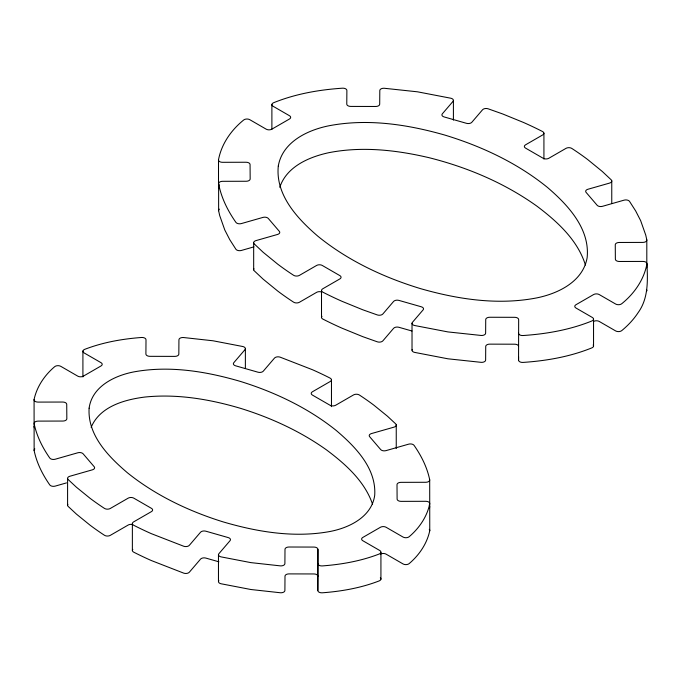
<?xml version="1.0" encoding="UTF-8"?>
<svg xmlns="http://www.w3.org/2000/svg" width="681" height="681" viewBox="0 0 681 681"><rect width="100%" height="100%" fill="white"/><g stroke="black" fill="none" stroke-linecap="round" stroke-linejoin="round"><path stroke-width="1.02" d="M380.321 577.786A3.958 2.29 0 0 1 379.198 580.902C361.024 587.924 341.649 591.355 322.275 592.802A3.958 2.29 0 0 1 317.823 590.529L317.925 549.371A3.958 2.29 0 0 0 313.984 547.073L288.982 547.013A3.958 2.29 0 0 0 284.998 549.286L284.896 563.621A3.958 2.29 0 0 1 280.478 565.885L250.829 562.617L220.942 556.862A3.958 2.29 0 0 1 218.873 553.73L230.059 540.663A3.958 2.29 0 0 0 228.271 537.598L205.849 531.197A3.958 2.29 0 0 0 200.546 532.236L189.344 545.319A3.958 2.29 0 0 1 183.793 546.273L151.369 533.674A329.408 190.186 0 0 1 133.706 525.272A3.958 2.29 0 0 1 133.527 521.944L151.471 511.593A3.958 2.29 0 0 0 151.471 508.358L133.791 498.143A3.958 2.29 0 0 0 128.19 498.143L110.245 508.503A3.958 2.29 0 0 1 104.474 508.401A329.408 190.186 0 0 1 89.935 498.203L76.4 487.204L68.109 479.484A3.958 2.29 0 0 1 69.768 476.283L92.429 469.813A3.958 2.29 0 0 0 94.216 466.749L83.133 453.81A3.958 2.29 0 0 0 77.83 452.771L55.204 459.232A3.958 2.29 0 0 1 49.773 458.041C42.545 447.664 36.706 436.112 34.135 423.667A3.958 2.29 0 0 1 38.051 421.113L62.882 421.054A3.958 2.29 0 0 0 66.832 418.755L66.729 404.318A3.958 2.29 0 0 0 62.754 402.045L38.025 402.096A3.958 2.29 0 0 1 34.076 399.534C36.851 386.578 44.674 375.154 54.693 366.667A3.958 2.29 0 0 1 60.771 366.327L77.77 376.15A3.958 2.29 0 0 0 83.371 376.15L101.052 365.935A3.958 2.29 0 0 0 101.052 362.701L84.052 352.886A3.958 2.29 0 0 1 84.631 349.379C102.814 342.356 122.188 338.925 141.563 337.478A3.958 2.29 0 0 1 146.006 339.759L145.904 354.035A3.958 2.29 0 0 0 149.854 356.325L174.855 356.384A3.958 2.29 0 0 0 178.831 354.111L178.933 339.776A3.958 2.29 0 0 1 183.359 337.512L213.008 340.781L242.896 346.535A3.958 2.29 0 0 1 244.964 349.676L233.77 362.735A3.958 2.29 0 0 0 235.566 365.799L257.98 372.201A3.958 2.29 0 0 0 263.292 371.162L274.494 358.087A3.958 2.29 0 0 1 280.044 357.125L312.46 369.723A329.408 190.186 0 0 1 330.123 378.125A3.958 2.29 0 0 1 330.311 381.454L312.366 391.813A3.958 2.29 0 0 0 312.366 395.048L330.047 405.255A3.958 2.29 0 0 0 335.648 405.255L353.592 394.895A3.958 2.29 0 0 1 359.355 394.997A329.408 190.186 0 0 1 373.903 405.195L387.438 416.193L395.729 423.914A3.958 2.29 0 0 1 394.069 427.123L371.409 433.584A3.958 2.29 0 0 0 369.613 436.649L380.705 449.596A3.958 2.29 0 0 0 386.008 450.626L408.634 444.165A3.958 2.29 0 0 1 414.065 445.357C421.292 455.734 427.123 467.285 429.694 479.739L429.754 530.754C426.987 543.71 419.164 555.126 409.145 563.621A3.958 2.29 0 0 1 403.067 563.953L386.067 554.138A3.958 2.29 0 0 0 380.466 554.138M317.823 590.529L317.925 549.371M593.142 344.978A3.958 2.29 0 0 1 591.891 347.863C569.988 356.742 546.443 360.853 522.948 362.42A3.958 2.29 0 0 1 518.556 360.138L518.658 319.61A3.958 2.29 0 0 0 514.708 317.32L489.707 317.261A3.958 2.29 0 0 0 485.723 319.534L485.63 333.205A3.958 2.29 0 0 1 481.246 335.469L447.928 331.919L414.482 325.484A3.958 2.29 0 0 1 412.422 322.351L423.122 309.864A3.958 2.29 0 0 0 421.326 306.799L398.913 300.398A3.958 2.29 0 0 0 393.601 301.436L382.867 313.975A3.958 2.29 0 0 1 377.334 314.945L362.743 309.77L341.998 301.3A343.369 198.239 0 0 1 322.837 292.166A3.958 2.29 0 0 1 322.666 288.846L339.921 278.878A3.958 2.29 0 0 0 339.921 275.652L322.241 265.437A3.958 2.29 0 0 0 316.639 265.437L299.385 275.396A3.958 2.29 0 0 1 293.622 275.303A343.369 198.239 0 0 1 277.814 264.237L263.138 252.268L254.175 243.841A3.958 2.29 0 0 1 255.852 240.648L277.567 234.443A3.958 2.29 0 0 0 279.363 231.378L268.28 218.439A3.958 2.29 0 0 0 262.977 217.401L241.346 223.581A3.958 2.29 0 0 1 235.924 222.389C227.794 210.804 221.299 197.831 218.627 183.844A3.958 2.29 0 0 1 222.551 181.316L246.224 181.257A3.958 2.29 0 0 0 250.165 178.967L250.063 164.53A3.958 2.29 0 0 0 246.088 162.248L222.457 162.308A3.958 2.29 0 0 1 218.507 159.771C221.487 143.878 231.276 129.986 243.73 119.967A3.958 2.29 0 0 1 249.757 119.677L266.22 129.186A3.958 2.29 0 0 0 271.821 129.186L289.51 118.979A3.958 2.29 0 0 0 289.51 115.744L273.038 106.236A3.958 2.29 0 0 1 273.541 102.754C295.443 93.876 318.989 89.764 342.483 88.189A3.958 2.29 0 0 1 346.876 90.471L346.774 104.116A3.958 2.29 0 0 0 350.724 106.415L375.725 106.474A3.958 2.29 0 0 0 379.7 104.193L379.802 90.522A3.958 2.29 0 0 1 384.186 88.258L417.504 91.816L450.95 98.251A3.958 2.29 0 0 1 453.01 101.384L442.31 113.863A3.958 2.29 0 0 0 444.106 116.928L466.519 123.329A3.958 2.29 0 0 0 471.822 122.291L482.565 109.752A3.958 2.29 0 0 1 488.098 108.79L502.689 113.965L523.434 122.435A343.369 198.239 0 0 1 542.595 131.561A3.958 2.29 0 0 1 542.766 134.889L525.511 144.849A3.958 2.29 0 0 0 525.511 148.083L543.191 158.29A3.958 2.29 0 0 0 548.792 158.29L566.047 148.33A3.958 2.29 0 0 1 571.81 148.432A343.369 198.239 0 0 1 587.618 159.49L602.285 171.467L611.257 179.886A3.958 2.29 0 0 1 609.58 183.087L587.856 189.284A3.958 2.29 0 0 0 586.069 192.348L597.152 205.287A3.958 2.29 0 0 0 602.455 206.326L624.085 200.154A3.958 2.29 0 0 1 629.508 201.338L635.671 210.957L640.651 220.644L645.75 235.115L646.805 239.882L646.805 266.765A3.958 2.29 0 0 1 646.635 267.71M518.556 360.138L518.582 356.733M219.01 188.05A3.958 2.29 0 0 1 218.507 186.654L218.967 184.73M646.805 239.882A3.958 2.29 0 0 1 642.881 242.41L619.208 242.47A3.958 2.29 0 0 0 615.266 244.768L615.369 259.206A3.958 2.29 0 0 0 619.344 261.478L642.975 261.427A3.958 2.29 0 0 1 646.924 263.964C643.945 279.848 634.156 293.741 621.702 303.76A3.958 2.29 0 0 1 615.675 304.049L599.203 294.55A3.958 2.29 0 0 0 593.611 294.55L575.922 304.756A3.958 2.29 0 0 0 575.922 307.991L592.393 317.499A3.958 2.29 0 0 1 591.891 320.972C569.988 329.851 546.443 333.971 522.948 335.537A3.958 2.29 0 0 1 518.556 333.256M646.924 263.964C647.81 280.632 648.414 298.516 638.106 312.681C633.628 319.5 628.001 325.484 621.702 330.651A3.958 2.29 0 0 1 615.675 330.94L599.203 321.432A3.958 2.29 0 0 0 593.611 321.432M279.78 187.318C286.565 166.632 308.97 157.005 328.659 152.723C361.926 146.143 396.333 150.007 429.064 157.694C467.498 167.339 504.689 183.07 536.986 206.207C557.271 221.529 577.701 240.035 585.43 265.054M91.135 427.362C99.818 406.548 124.317 399.67 144.73 397.066C177.077 393.678 209.705 399.202 240.682 408.387C271.098 417.828 300.423 431.32 326.412 449.835C345.446 464.093 364.641 481.084 372.558 504.212M253.962 246.862L241.346 250.463A3.958 2.29 0 0 1 235.924 249.28L229.761 239.661L224.781 229.965L219.674 215.494L218.627 210.735L218.627 183.844M66.517 482.889L55.204 486.115A3.958 2.29 0 0 1 49.773 484.923C42.545 474.546 36.706 462.995 34.135 450.55L34.076 399.534M411.988 331.017L398.913 327.289A3.958 2.29 0 0 0 393.601 328.319L382.867 340.866A3.958 2.29 0 0 1 377.334 341.828L362.743 336.652L341.998 328.182A343.369 198.239 0 0 1 322.837 319.057A3.958 2.29 0 0 1 321.96 316.282M218.924 561.816L205.849 558.088A3.958 2.29 0 0 0 200.546 559.118L189.344 572.202A3.958 2.29 0 0 1 183.793 573.164L151.369 560.557A329.408 190.186 0 0 1 133.706 552.163A3.958 2.29 0 0 1 132.821 549.388M429.302 504.927L429.694 506.621A3.958 2.29 0 0 1 429.396 507.796M611.759 180.771L611.759 203.517M593.543 319.304L593.543 346.186M543.923 133.204L543.923 159.056M453.41 100.473L453.41 120.12M412.022 323.254L412.022 350.136M396.248 424.799L396.248 448.583M380.926 552.342L380.926 579.233M331.468 379.768L331.468 406.651M321.509 290.523L321.509 317.414M271.889 104.423L271.889 129.245M253.672 242.955L253.672 269.846M245.373 348.766L245.373 368.412M218.507 159.771L218.507 186.654M218.465 554.632L218.465 581.514M132.369 523.638L132.369 550.52M82.912 351.055L82.912 376.908M67.589 478.598L67.589 505.489M429.694 479.739A3.958 2.29 0 0 1 425.778 482.284L400.947 482.344A3.958 2.29 0 0 0 397.006 484.642L397.108 499.079A3.958 2.29 0 0 0 401.083 501.361L425.812 501.301A3.958 2.29 0 0 1 429.754 503.863C426.987 516.828 419.164 528.243 409.145 536.73A3.958 2.29 0 0 1 403.067 537.071L386.067 527.256A3.958 2.29 0 0 0 380.466 527.256L362.777 537.462A3.958 2.29 0 0 0 362.777 540.697L379.785 550.512A3.958 2.29 0 0 1 379.198 554.019C361.024 561.042 341.649 564.472 322.275 565.92A3.958 2.29 0 0 1 317.823 563.638M317.925 576.254A3.958 2.29 0 0 0 313.984 573.955L288.982 573.896A3.958 2.29 0 0 0 284.998 576.177L284.896 590.512A3.958 2.29 0 0 1 280.478 592.768L250.829 589.499L220.942 583.745A3.958 2.29 0 0 1 218.873 580.612M132.557 524.549A3.958 2.29 0 0 0 128.19 525.034L110.245 535.385A3.958 2.29 0 0 1 104.474 535.283A329.408 190.186 0 0 1 89.935 525.085L76.4 514.087L68.109 506.366A3.958 2.29 0 0 1 67.862 504.34M34.135 450.55A3.958 2.29 0 0 1 34.85 448.949M34.373 427.608A3.958 2.29 0 0 1 34.076 426.417M330.898 405.544A3.958 2.29 0 0 1 331.358 406.191M429.268 529.341A3.958 2.29 0 0 1 429.754 530.754M518.59 346.084A3.958 2.29 0 0 0 514.708 344.203L489.707 344.143A3.958 2.29 0 0 0 485.723 346.416L485.63 360.087A3.958 2.29 0 0 1 481.246 362.352L447.928 358.802L414.482 352.366A3.958 2.29 0 0 1 412.269 349.447M321.679 292.055A3.958 2.29 0 0 0 316.639 292.328L299.385 302.287A3.958 2.29 0 0 1 293.622 302.185A343.369 198.239 0 0 1 277.814 291.127L263.138 279.15L254.175 270.723A3.958 2.29 0 0 1 253.945 268.706M218.627 210.735A3.958 2.29 0 0 1 219.359 209.144M646.414 289.451A3.958 2.29 0 0 1 646.924 290.847M89.117 408.166C87.398 435.202 108.526 456.687 127.585 472.912C155.728 495.479 188.841 511.201 223.147 521.893C257.52 531.98 294.183 538.058 329.808 531.529C349.149 527.86 371.775 516.964 374.712 495.232C376.44 468.196 355.312 446.71 336.252 430.486C308.11 407.919 274.996 392.205 240.682 381.505C206.317 371.426 169.654 365.339 134.029 371.869C114.689 375.537 92.063 386.433 89.117 408.166M278.291 166.028C275.311 195.047 297.554 218.797 317.967 236.298C348.034 260.712 383.701 277.439 420.603 288.659C458.092 299.376 498.083 305.411 536.773 297.895C558.25 293.537 583.047 281.568 587.141 257.699C590.121 228.68 567.877 204.93 547.464 187.437C517.398 163.023 481.722 146.287 444.829 135.076C407.34 124.359 367.348 118.324 328.659 125.832C307.182 130.19 282.385 142.167 278.291 166.028"/></g></svg>
